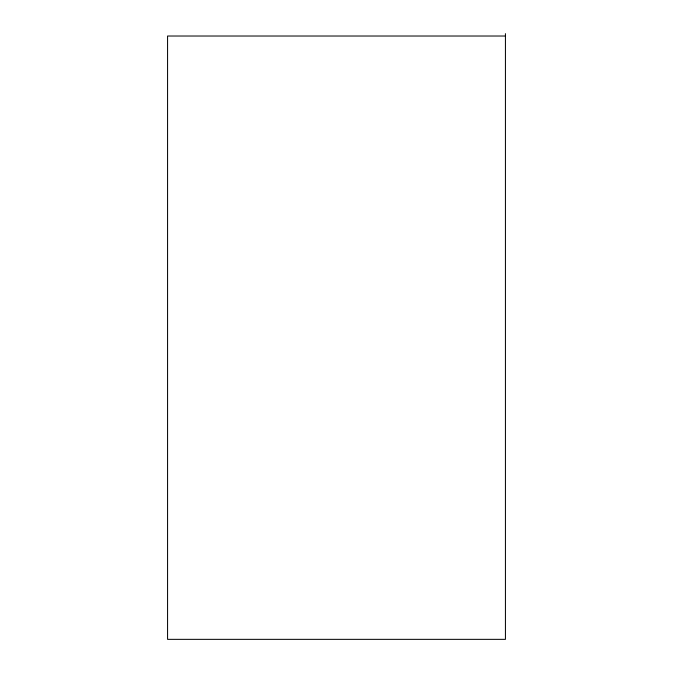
<?xml version="1.0" encoding="UTF-8"?>
<svg xmlns="http://www.w3.org/2000/svg" width="673" height="673" viewBox="0 0 673 673"><rect width="100%" height="100%" fill="white"/><g stroke="black" fill="none" stroke-linecap="round" stroke-linejoin="round"><path stroke-width="1.01" d="M505.431 36.022L167.569 36.022L167.569 639.35L505.431 639.35L505.431 33.65"/></g></svg>
